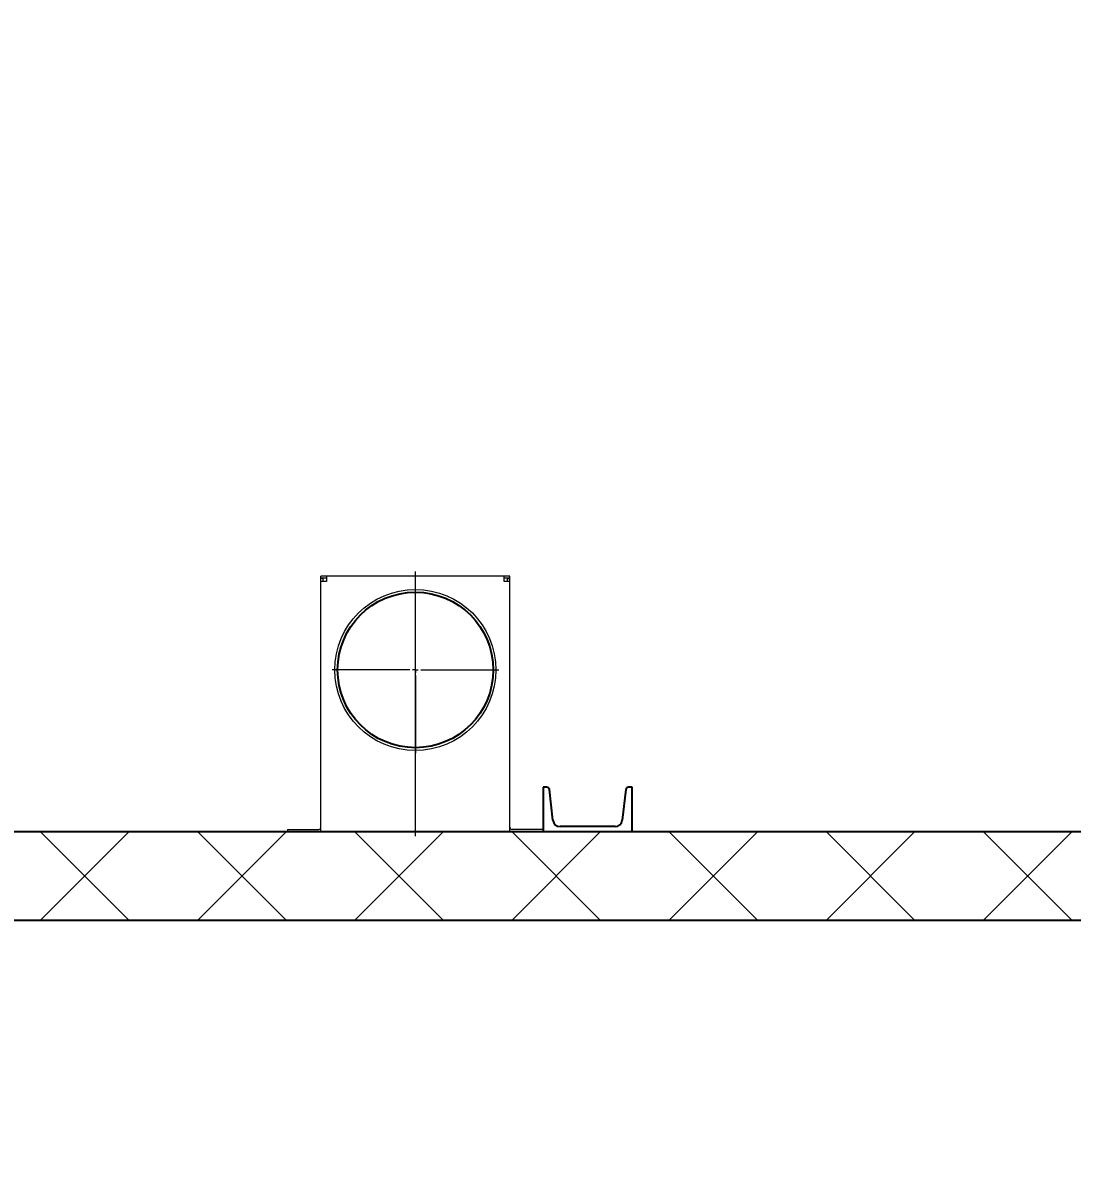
# Model space of a CAD drawing. Header units: millimetres. Extents: x 0 to 1680, y 0 to 594.
# Drawn here: x 199.85 to 218.74, y 425.94 to 446.54 of the extents above; entities that cross this region are included whole.
import ezdxf

# ---------------------------------------------------------------- set-up
doc = ezdxf.new("R2010")
doc.units = ezdxf.units.MM
for name, pattern in [('K5LT32795', [0]), ('K5LT32797', [0]), ('K5LT32805', [20.319999694824222, 12.69999980926514, -2.539999961853027, 2.539999961853027, -2.539999961853027]), ('K5LT32806', [0]), ('K5LT_BASIC', [0]), ('K5LT_THIN', [0])]:
    doc.linetypes.add(name, pattern=pattern)
doc.layers.add('Системный слой', color=7, linetype='Continuous')
doc.styles.add('KDIMTEXTSTYLE', font='GOST_AU.SHX', dxfattribs={"width": 0.96, "oblique": 15, "height": 5})
doc.dimstyles.new('KDIMSTYLE (0.02)', dxfattribs={"dimtxt": 5, "dimasz": 1, "dimexe": 2, "dimexo": 0, "dimgap": 1, "dimtad": 1, "dimlfac": 50, "dimtxsty": 'KDIMTEXTSTYLE', "dimsah": 1, "dimcen": 0, "dimdle": 1, "dimadec": 0, "dimazin": 0, "dimtfac": 0.667, "dimtmove": 0, "dimatfit": 3, "dimfxl": 0, "dimtvp": 1, "dimtolj": 1, "dimtzin": 0, "dimarcsym": 0})

# ---------------------------------------------------------------- blocks, each defined once
blk = doc.blocks.new('U411')
at = {"layer": 'Системный слой', "color": 7, "linetype": 'K5LT32795', "lineweight": 13}
for p, q in [((201.7671712382026, 431.9773338875007), (200.1671712382026, 430.3773338875008)), ((200.1671712382026, 431.9773338875007), (201.7671712382028, 430.3773338875007)), ((204.5955983629489, 431.9773338875007), (202.9955983629488, 430.3773338875008)), ((202.9955983629488, 431.9773338875008), (204.5955983629489, 430.3773338875006)), ((207.424025487695, 431.9773338875007), (205.8240254876951, 430.3773338875008)), ((205.8240254876951, 431.9773338875007), (207.4240254876951, 430.3773338875008)), ((210.2524526124412, 431.9773338875007), (208.6524526124413, 430.3773338875008)), ((208.6524526124413, 431.9773338875007), (210.2524526124413, 430.3773338875007)), ((213.0808797371874, 431.9773338875007), (211.4808797371875, 430.3773338875008)), ((211.4808797371875, 431.9773338875007), (213.0808797371874, 430.3773338875007)), ((215.9093068619336, 431.9773338875007), (214.3093068619336, 430.3773338875008)), ((214.3093068619337, 431.9773338875007), (215.9093068619336, 430.3773338875007)), ((218.7377339866798, 431.9773338875007), (217.1377339866798, 430.3773338875007)), ((217.1377339866798, 431.9773338875007), (218.7377339866798, 430.3773338875006))]:
    blk.add_line(p, q, dxfattribs=at)
blk = doc.blocks.new('U410')
at = {"layer": 'Системный слой', "color": 150, "linetype": 'K5LT_BASIC', "lineweight": 25, "true_color": 0x0080ff}
for p, q in [((170.5179626785681, 431.9773338875007), (275.817964713453, 431.9773338875007)), ((275.817964713453, 430.3773338875007), (169.4179647270354, 430.3773338875008))]:
    blk.add_line(p, q, dxfattribs=at)
at = {"layer": 'Системный слой'}
blk.add_blockref('U411', (0, 0), dxfattribs=at)
blk = doc.blocks.new('U1018')
at = {"layer": 'Системный слой', "color": 7, "linetype": 'K5LT32806', "lineweight": 18}
for p, q in [((206.9179636944224, 434.9873338861647), (206.9179636944224, 436.3873338861647)), ((206.8179636944224, 434.8873338861647), (205.4179636944224, 434.8873338861647)), ((206.9179636944224, 434.8873338861647), (206.8679636944223, 434.8873338861647)), ((206.9179636944224, 434.8873338861647), (206.9179636944224, 434.9373338861647)), ((206.9179636944224, 434.8873338861647), (206.9179636944224, 434.8373338861647)), ((206.9179636944224, 434.8873338861647), (206.9679636944223, 434.8873338861647)), ((207.0179636944224, 434.8873338861647), (208.4179636944224, 434.8873338861647)), ((206.9179636944224, 434.7873338861647), (206.9179636944224, 433.3873338861647))]:
    blk.add_line(p, q, dxfattribs=at)
blk = doc.blocks.new('U1017')
at = {"layer": 'Системный слой', "color": 7, "linetype": 'K5LT32797', "lineweight": 15}
for p, q in [((205.2179636944223, 436.5373338861647), (205.2179636944223, 436.5773338861647)), ((205.3179636944224, 436.5773338861647), (205.2179636944223, 436.5773338861647)), ((205.3179636944224, 436.5373338861647), (205.2179636944223, 436.5373338861647)), ((205.2579636944224, 436.5353338861647), (205.2179636944223, 436.5353338861647)), ((205.2179636944223, 436.4773338861647), (205.2179636944223, 436.5353338861647)), ((205.2179636944223, 431.9773338861647), (205.2179636944223, 436.4773338861647)), ((205.2979636944224, 436.4773338861647), (205.2179636944223, 436.4773338861647)), ((205.2579636944224, 436.4773338861647), (205.2579636944224, 436.5353338861647)), ((205.3179636944224, 436.4773338861647), (205.2979636944224, 436.4773338861647)), ((205.3179636944224, 436.5773338861647), (205.3179636944224, 436.4973338861647)), ((208.5179636944224, 436.5773338861647), (205.3179636944224, 436.5773338861647)), ((205.3179636944224, 436.4973338861647), (205.3179636944224, 436.4773338861647)), ((208.5179636944224, 436.4973338861647), (208.5179636944224, 436.5773338861647)), ((208.6179636944223, 436.5773338861647), (208.5179636944224, 436.5773338861647)), ((208.6179636944223, 436.5373338861647), (208.5179636944224, 436.5373338861647)), ((208.5179636944224, 436.4773338861647), (208.5179636944224, 436.4973338861647)), ((208.5379636944224, 436.4773338861647), (208.5179636944224, 436.4773338861647)), ((208.6179636944223, 436.4773338861647), (208.5379636944224, 436.4773338861647)), ((208.5779636944224, 436.5353338861647), (208.6179636944223, 436.5353338861647)), ((208.5779636944224, 436.4773338861647), (208.5779636944224, 436.5353338861647)), ((208.6179636944223, 436.5373338861647), (208.6179636944223, 436.5773338861647)), ((208.6179636944223, 436.4773338861647), (208.6179636944223, 436.5353338861647)), ((208.6179636944223, 431.9773338861647), (208.6179636944223, 436.4773338861647)), ((204.6179636944223, 432.0173338861647), (204.6179636944223, 431.9773338861647)), ((204.6179636944223, 432.0173338861647), (205.1779636944224, 432.0173338861647)), ((204.6179636944223, 431.9773338861647), (205.1779636944224, 431.9773338861647)), ((205.2179636944223, 431.9773338861647), (205.2979636944224, 431.9773338861647)), ((208.5379636944224, 431.9773338861647), (205.2979636944224, 431.9773338861647)), ((208.5379636944224, 431.9773338861647), (208.6179636944223, 431.9773338861647)), ((209.2179636944223, 432.0173338861647), (208.6579636944224, 432.0173338861647)), ((209.2179636944223, 431.9773338861647), (208.6579636944224, 431.9773338861647)), ((209.2179636944223, 432.0173338861647), (209.2179636944223, 431.9773338861647))]:
    blk.add_line(p, q, dxfattribs=at)
at = {"layer": 'Системный слой', "color": 7, "linetype": 'K5LT32805', "lineweight": 0}
blk.add_line((206.9179636944224, 431.8973338861647), (206.9179636944224, 436.6573338861647), dxfattribs=at)
at = {"layer": 'Системный слой', "color": 7, "linetype": 'K5LT32797', "lineweight": 15}
blk.add_circle((206.9179636944224, 434.8873338861647), 1.449999999999998, dxfattribs=at)
for centre, radius, start, end in [((205.1779636944224, 432.0573338861647), 0.04000000000000056, 270.0000000000001, 0), ((205.1779636944224, 432.0573338861647), 0.0800000000000004, 270.0000000000001, 299.9999999999973), ((208.6579636944224, 432.0573338861647), 0.04000000000000056, 180, 270.0000000000001), ((208.6579636944224, 432.0573338861647), 0.08000000000000028, 240.0000000000028, 270.0000000000001)]:
    blk.add_arc(centre, radius, start, end, dxfattribs=at)
at = {"layer": 'Системный слой'}
blk.add_blockref('U1018', (0, 0), dxfattribs=at)
blk = doc.blocks.new('U1016')
at = {"layer": 'Системный слой', "color": 150, "linetype": 'K5LT_BASIC', "lineweight": 25, "true_color": 0x0080ff}
blk.add_circle((206.9179636944224, 434.8873338861647), 1.4, dxfattribs=at)
at = {"layer": 'Системный слой'}
blk.add_blockref('U1017', (0, 0), dxfattribs=at)
blk = doc.blocks.new('U1243')
at = {"layer": 'Системный слой', "color": 150, "linetype": 'K5LT_BASIC', "lineweight": 25, "true_color": 0x0080ff}
for p, q in [((209.2804636963298, 432.7773338848289), (209.2179636944225, 432.7773338848289)), ((209.2179636944225, 432.7773338848289), (209.2179636944225, 431.9773338848289)), ((210.8179636944225, 432.7773338848289), (210.7554636925151, 432.7773338848289)), ((210.8179636944225, 431.9773338848289), (210.8179636944225, 432.7773338848289)), ((209.3936248931017, 432.1824426140282), (209.3301345806943, 432.7330612966753)), ((210.7057928081507, 432.7330612966753), (210.6423024957434, 432.1824426140282)), ((209.2179636944225, 431.9773338848289), (210.8179636944225, 431.9773338848289)), ((210.5131581963959, 432.0673338848289), (209.5227691924491, 432.0673338848289))]:
    blk.add_line(p, q, dxfattribs=at)
for centre, radius, start, end in [((209.2804636963298, 432.7273338848289), 0.05, 6.57756874105204, 90), ((210.7554636925151, 432.7273338848289), 0.05, 90, 173.422431258948), ((209.5227691924491, 432.1973338848289), 0.13, 186.5775687410521, 270), ((210.5131581963959, 432.1973338848289), 0.13, 270, 353.4224312589479)]:
    blk.add_arc(centre, radius, start, end, dxfattribs=at)
blk = doc.blocks.new('U1231')
at = {"layer": 'Системный слой'}
blk.add_blockref('U1243', (0, 0), dxfattribs=at)
blk = doc.blocks.new('KDIMARROW_03')
at = {"layer": 'Системный слой', "color": 0, "linetype": 'K5LT_THIN', "lineweight": 13}
for p, q in [((-0.7070000171661378, -0.7070000171661376), (0.7070000171661378, 0.7070000171661376)), ((0, 0), (-1, 0)), ((0, 0), (1, -1.224646799147353e-16))]:
    blk.add_line(p, q, dxfattribs=at)

msp = doc.modelspace()

# ---------------------------------------------------------------- block references
at = {"layer": 'Системный слой'}
for name in ['U1231', 'U1016', 'U410']:
    msp.add_blockref(name, (0, 0), dxfattribs=at)

# ---------------------------------------------------------------- dimensions: what is measured, and where the dimension line sits
at = {"layer": 'Системный слой', "color": 7}
msp.add_linear_dim(base=(169.4179647270353, 408.6464717211803), p1=(325.4179647270352, 431.9773338875003), p2=(169.4179647270354, 431.9773338875005), location=(247.4179647270352, 408.6464717211801), dimstyle='KDIMSTYLE (0.02)', override={"dimexo": 0, "dimpost": '\\H2.5;\\W0.965;\\Q0;<>', "dimblk1": 'KDIMARROW_03', "dimblk2": 'KDIMARROW_03', "dimse1": 0, "dimse2": 0, "dimclrt": 7, "dimtolj": 1}, dxfattribs=at).render()

doc.saveas('drawing.dxf')
